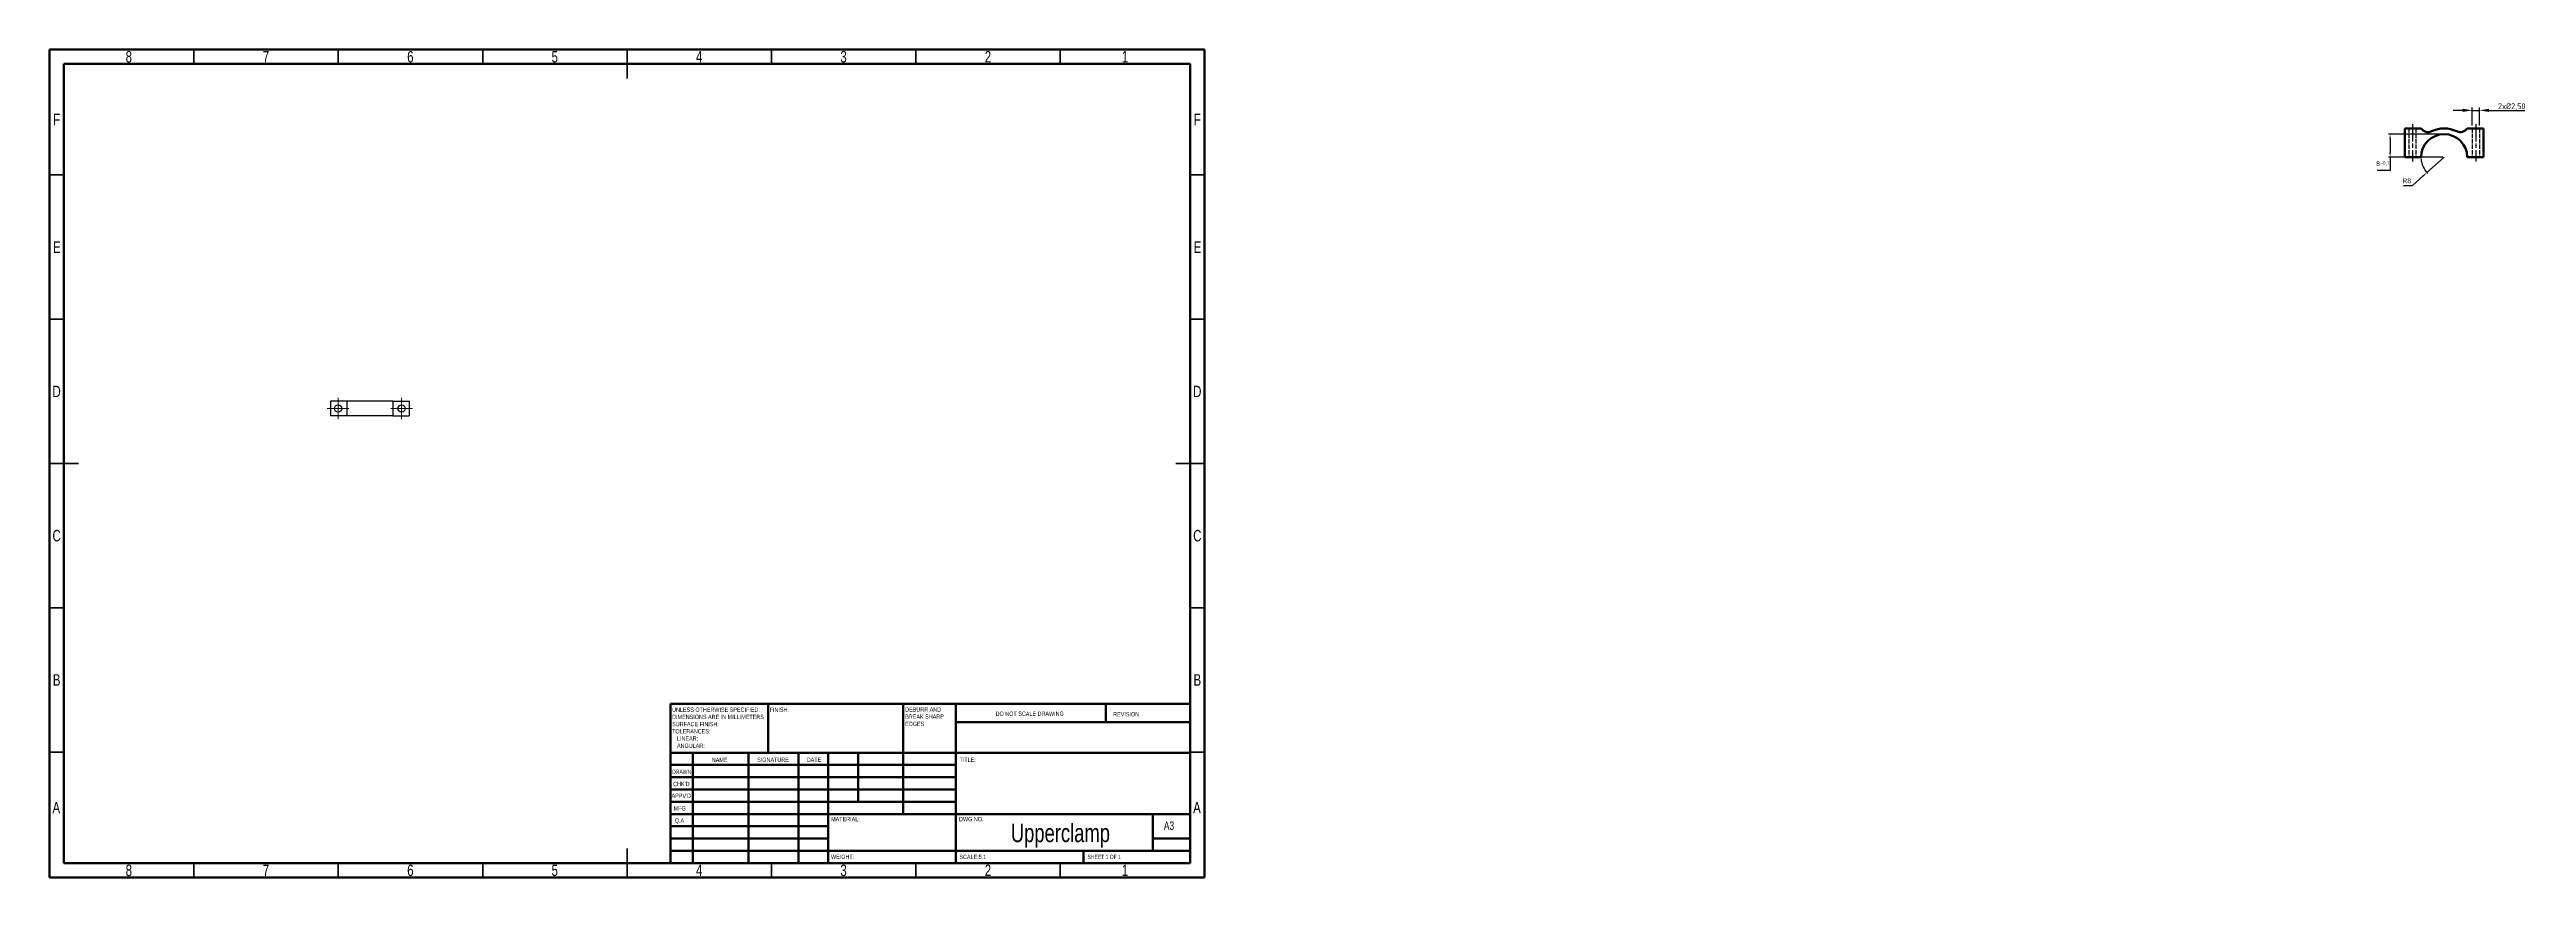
# Model space of a CAD drawing. Header units: millimetres. Extents: x 15 to 873, y 5 to 292.
import ezdxf

# ---------------------------------------------------------------- set-up
doc = ezdxf.new("R2010")
doc.units = ezdxf.units.MM
doc.header["$LTSCALE"] = 0.5
doc.header["$PDSIZE"] = -1
doc.linetypes.add('AM_ISO02W050x2', pattern=[3.75, 3, -0.75])
doc.linetypes.add('AM_ISO08W050', pattern=[18, 12, -1.5, 3, -1.5])
for name, color, linetype, lineweight in [('AM_5', 3, 'Continuous', 25), ('AM_7', 4, 'AM_ISO08W050', 25), ('Net05', 7, 'Continuous', 50), ('Netdut', 6, 'AM_ISO02W050x2', 30)]:
    doc.layers.add(name, color=color, linetype=linetype, lineweight=lineweight)
doc.styles.add('SLDTEXTSTYLE0', font='TXT', dxfattribs={"width": 0.75})
doc.styles.add('SLDTEXTSTYLE1', font='TXT', dxfattribs={"width": 0.686449})
doc.styles.add('SLDTEXTSTYLE2', font='TXT', dxfattribs={"width": 0.6875})
doc.styles.get("Standard").update_dxf_attribs({"font": 'tcvn+7284-2003r.ttf'})
doc.dimstyles.new('ISO-25$0', dxfattribs={"dimtxt": 2.5, "dimasz": 2.5, "dimexe": 1.25, "dimexo": 0.625, "dimtad": 1, "dimtxsty": 'Standard', "dimcen": 2.5, "dimadec": 0, "dimazin": 0, "dimtfac": 1, "dimtmove": 0, "dimatfit": 3, "dimfxl": 1, "dimarcsym": 0})
doc.dimstyles.new('ISO-25$4', dxfattribs={"dimtxt": 2.5, "dimasz": 2.5, "dimexe": 1.25, "dimexo": 0.625, "dimtad": 1, "dimtxsty": 'Standard', "dimcen": 2.5, "dimadec": 0, "dimazin": 0, "dimtfac": 1, "dimtmove": 0, "dimatfit": 3, "dimfxl": 1, "dimarcsym": 0})

# ---------------------------------------------------------------- blocks, each defined once
blk = doc.blocks.new('SW_CENTERMARKSYMBOL_0')
at = {"color": 0, "linetype": 'Continuous', "lineweight": 18}
for p, q in [((-2.5, 0), (-3.75, 0)), ((0, 0), (-2.5, 0)), ((0, 2.5), (0, 3.75)), ((0, 0), (0, 2.5)), ((0, 0), (0, -2.5)), ((0, 0), (2.5, 0)), ((2.5, 0), (3.75, 0)), ((0, -2.5), (0, -3.75))]:
    blk.add_line(p, q, dxfattribs=at)
blk = doc.blocks.new('SW_CENTERMARKSYMBOL_1')
at = {"color": 0, "linetype": 'Continuous', "lineweight": 18}
for p, q in [((-2.5, 0), (-3.75, 0)), ((0, 0), (-2.5, 0)), ((0, 2.5), (0, 3.75)), ((0, 0), (0, 2.5)), ((0, 0), (0, -2.5)), ((0, 0), (2.5, 0)), ((2.5, 0), (3.75, 0)), ((0, -2.5), (0, -3.75))]:
    blk.add_line(p, q, dxfattribs=at)
blk = doc.blocks.new('*D7')
at = {"layer": 'AM_5', "color": 0, "lineweight": -2, "transparency": 16777216}
for p, q in [((850.67, 270.91), (847.37, 270.91)), ((853.97, 265.64), (853.97, 271.91)), ((853.97, 270.91), (856.47, 270.91)), ((856.47, 265.64), (856.47, 271.91)), ((859.77, 270.91), (872.18, 270.91))]:
    blk.add_line(p, q, dxfattribs=at)
at = {"layer": 'AM_5', "color": 0, "transparency": 16777216}
for points in [[(850.67, 271.46), (850.67, 270.36), (853.97, 270.91)], [(859.77, 271.46), (859.77, 270.36), (856.47, 270.91)]]:
    blk.add_solid(points, dxfattribs=at)
at = {"layer": 'Defpoints', "color": 0, "transparency": 16777216}
for p in [(856.47, 270.91), (853.97, 264.64), (856.47, 264.64)]:
    blk.add_point(p, dxfattribs=at)
at = {"layer": 'AM_5', "color": 0, "transparency": 16777216, "insert": (867.63, 272.11), "char_height": 2, "attachment_point": 5}
blk.add_mtext('2x%%C2,50', dxfattribs=at)
blk = doc.blocks.new('*D8')
at = {"layer": 'AM_5', "color": 0, "lineweight": -2, "transparency": 16777216}
for p, q in [((844.22, 254.64), (838.24, 249.33)), ((830.17, 244.86), (833.21, 244.86)), ((833.21, 244.86), (837.01, 248.24))]:
    blk.add_line(p, q, dxfattribs=at)
blk.add_arc((844.22, 254.64), 8, 183.58099, 225.17336, dxfattribs=at)
at = {"layer": 'AM_5', "color": 0, "transparency": 16777216}
blk.add_solid([(836.82, 248.44), (837.19, 248.03), (838.24, 249.33)], dxfattribs=at)
at = {"layer": 'Defpoints', "color": 0, "transparency": 16777216}
for p in [(838.24, 249.33), (844.22, 254.64)]:
    blk.add_point(p, dxfattribs=at)
at = {"layer": 'AM_5', "color": 0, "transparency": 16777216, "insert": (831.31, 246.5), "char_height": 1.75, "attachment_point": 5}
blk.add_mtext('R8', dxfattribs=at)
blk = doc.blocks.new('*D10')
at = {"layer": 'AM_5', "color": 0, "lineweight": -2, "transparency": 16777216}
for p, q in [((843.72, 262.64), (825, 262.64)), ((825.5, 260.99), (825.5, 256.29)), ((825.5, 250.09), (821.01, 250.09)), ((843.72, 254.64), (825, 254.64)), ((825.5, 254.64), (825.5, 250.09))]:
    blk.add_line(p, q, dxfattribs=at)
at = {"layer": 'AM_5', "color": 0, "transparency": 16777216}
for points in [[(825.22, 260.99), (825.77, 260.99), (825.5, 262.64)], [(825.22, 256.29), (825.77, 256.29), (825.5, 254.64)]]:
    blk.add_solid(points, dxfattribs=at)
at = {"layer": 'Defpoints', "color": 0, "transparency": 16777216}
for p in [(844.22, 262.64), (825.5, 254.64), (844.22, 254.64)]:
    blk.add_point(p, dxfattribs=at)
at = {"layer": 'AM_5', "color": 0, "transparency": 16777216, "insert": (822.87, 252.29), "char_height": 1.75, "attachment_point": 5}
blk.add_mtext('8{}{\\A0;{\\H1.5x;}{\\A2;\\H0.71x;\\C3;-0,1}}', dxfattribs=at)

msp = doc.modelspace()

# ---------------------------------------------------------------- linework, layer by layer
at = {"color": 7, "linetype": 'Continuous', "lineweight": 70}
for p, q in [((15, 5), (15, 292)), ((15, 292), (415, 292)), ((415, 292), (415, 5)), ((20, 10), (20, 287)), ((20, 287), (410, 287)), ((410, 287), (410, 10)), ((410, 10), (20, 10)), ((415, 5), (15, 5))]:
    msp.add_line(p, q, dxfattribs=at)
at = {"color": 7, "linetype": 'Continuous', "lineweight": 35}
for p, q in [((65, 287), (65, 292)), ((115, 287), (115, 292)), ((165, 287), (165, 292)), ((215, 292), (215, 282)), ((215, 287), (215, 292)), ((265, 287), (265, 292)), ((315, 287), (315, 292)), ((365, 287), (365, 292)), ((20, 248.5), (15, 248.5)), ((410, 248.5), (415, 248.5)), ((20, 198.5), (15, 198.5)), ((410, 198.5), (415, 198.5)), ((15, 148.5), (25, 148.5)), ((20, 148.5), (15, 148.5)), ((415, 148.5), (405, 148.5)), ((410, 148.5), (415, 148.5)), ((20, 98.5), (15, 98.5)), ((410, 98.5), (415, 98.5)), ((20, 48.5), (15, 48.5)), ((410, 48.5), (415, 48.5)), ((65, 10), (65, 5)), ((115, 10), (115, 5)), ((165, 10), (165, 5)), ((215, 5), (215, 15)), ((215, 10), (215, 5)), ((265, 10), (265, 5)), ((315, 10), (315, 5)), ((365, 10), (365, 5))]:
    msp.add_line(p, q, dxfattribs=at)
at = {"color": 7, "linetype": 'Continuous', "lineweight": 25}
for p, q in [((112.326, 170.061), (112.326, 165.061)), ((117.926, 170.061), (112.326, 170.061)), ((117.926, 165.061), (112.326, 165.061)), ((117.926, 170.061), (117.926, 165.061)), ((133.926, 170.061), (117.926, 170.061)), ((133.926, 165.061), (117.926, 165.061)), ((133.926, 170.061), (133.926, 165.061)), ((133.926, 170.061), (139.526, 170.061)), ((133.926, 165.061), (139.526, 165.061)), ((139.526, 170.061), (139.526, 165.061))]:
    msp.add_line(p, q, dxfattribs=at)
at = {"color": 7, "linetype": 'Continuous', "lineweight": 50}
for p, q in [((230, 65.25), (410, 65.25)), ((230, 65.25), (230, 10)), ((263.8, 48.25), (263.8, 65.25)), ((310.6, 65.25), (310.6, 27)), ((328.8, 65.25), (328.8, 10)), ((380.8, 58.875), (380.8, 65.25)), ((410, 58.875), (328.8, 58.875)), ((410, 48.25), (230, 48.25)), ((328.8, 44), (230, 44)), ((237.8, 48.25), (237.8, 10)), ((256.991, 48.25), (256.991, 10)), ((274.399, 48.25), (274.399, 10)), ((284.6, 10), (284.6, 48.25)), ((295, 31.25), (295, 48.25)), ((328.8, 39.75), (230, 39.75)), ((328.8, 35.5), (230, 35.5)), ((328.8, 31.25), (230, 31.25)), ((284.6, 27), (230, 27)), ((284.6, 27), (410, 27)), ((397, 14.25), (397, 27)), ((284.6, 22.75), (230, 22.75)), ((284.6, 18.5), (230, 18.5)), ((410, 18.5), (397, 18.5)), ((230, 14.25), (410, 14.25)), ((373, 10), (373, 14.25))]:
    msp.add_line(p, q, dxfattribs=at)
at = {"color": 7, "linetype": 'Continuous', "lineweight": 25}
for centre in [(114.927, 167.561), (136.927, 167.561)]:
    msp.add_circle(centre, 1.25, dxfattribs=at)
at = {"layer": 'AM_7'}
for p, q in [((833.224, 266.143), (833.224, 253.143)), ((855.222, 266.143), (855.222, 253.143))]:
    msp.add_line(p, q, dxfattribs=at)
at = {"layer": 'Net05'}
for p, q in [((830.623, 254.643), (830.623, 264.643)), ((830.623, 264.643), (836.219, 264.643)), ((857.823, 264.643), (852.232, 264.643)), ((857.823, 254.643), (857.823, 264.643)), ((836.223, 254.643), (830.623, 254.643)), ((852.223, 254.643), (857.823, 254.643))]:
    msp.add_line(p, q, dxfattribs=at)
for centre, radius, start, end in [((838.626, 266.274), 2.908, 214.129233, 295.694923), ((844.223, 254.643), 8, 0, 180), ((844.223, 254.643), 10, 64.291481, 115.694923), ((849.823, 266.274), 2.909, 244.291481, 325.890445)]:
    msp.add_arc(centre, radius, start, end, dxfattribs=at)
at = {"layer": 'Netdut'}
for p, q in [((831.974, 264.643), (831.974, 254.643)), ((834.474, 264.643), (834.474, 254.643)), ((853.972, 264.643), (853.972, 254.643)), ((856.472, 264.643), (856.472, 254.643))]:
    msp.add_line(p, q, dxfattribs=at)

# ---------------------------------------------------------------- block references
at = {"color": 7, "linetype": 'Continuous', "lineweight": 0}
for name, p in [('SW_CENTERMARKSYMBOL_0', (114.927, 167.561)), ('SW_CENTERMARKSYMBOL_1', (136.927, 167.561))]:
    msp.add_blockref(name, p, dxfattribs=at)

# ---------------------------------------------------------------- texts
for s, insert, char_height, attachment_point, style in [('8', (42.46, 291.47), 3.969, 2, 'SLDTEXTSTYLE0'), ('7', (89.96, 291.47), 3.969, 2, 'SLDTEXTSTYLE0'), ('6', (139.96, 291.47), 3.969, 2, 'SLDTEXTSTYLE0'), ('5', (189.96, 291.47), 3.969, 2, 'SLDTEXTSTYLE0'), ('4', (239.96, 291.47), 3.969, 2, 'SLDTEXTSTYLE0'), ('3', (289.96, 291.47), 3.969, 2, 'SLDTEXTSTYLE0'), ('2', (339.96, 291.47), 3.969, 2, 'SLDTEXTSTYLE0'), ('1', (387.46, 291.47), 3.969, 2, 'SLDTEXTSTYLE0'), ('F', (17.458, 269.72), 3.969, 2, 'SLDTEXTSTYLE0'), ('F', (412.458, 269.72), 3.969, 2, 'SLDTEXTSTYLE0'), ('E', (17.508, 225.47), 3.969, 2, 'SLDTEXTSTYLE0'), ('E', (412.508, 225.47), 3.969, 2, 'SLDTEXTSTYLE0'), ('D', (17.453, 175.47), 3.969, 2, 'SLDTEXTSTYLE0'), ('D', (412.453, 175.47), 3.969, 2, 'SLDTEXTSTYLE0'), ('C', (17.459, 125.47), 3.969, 2, 'SLDTEXTSTYLE0'), ('C', (412.459, 125.47), 3.969, 2, 'SLDTEXTSTYLE0'), ('B', (17.471, 75.47), 3.969, 2, 'SLDTEXTSTYLE0'), ('B', (412.471, 75.47), 3.969, 2, 'SLDTEXTSTYLE0'), ('UNLESS OTHERWISE SPECIFIED:', (230.594, 63.921), 1.5, 1, 'SLDTEXTSTYLE0'), ('DIMENSIONS ARE IN MILLIMETERS', (230.594, 61.421), 1.5, 1, 'SLDTEXTSTYLE0'), ('FINISH:', (264.371, 63.919), 1.5, 1, 'SLDTEXTSTYLE0'), ('DEBURR AND', (311.309, 64.003), 1.5, 1, 'SLDTEXTSTYLE0'), ('BREAK SHARP', (311.309, 61.503), 1.5, 1, 'SLDTEXTSTYLE0'), ('DO NOT SCALE DRAWING', (342.615, 62.533), 1.5, 1, 'SLDTEXTSTYLE0'), ('REVISION', (383.328, 62.335), 1.5, 1, 'SLDTEXTSTYLE0'), ('TOLERANCES:', (230.594, 56.421), 1.5, 1, 'SLDTEXTSTYLE0'), ('SURFACE FINISH:', (230.594, 58.921), 1.5, 1, 'SLDTEXTSTYLE0'), ('LINEAR:', (232.281, 53.921), 1.5, 1, 'SLDTEXTSTYLE0'), ('EDGES', (311.309, 59.003), 1.5, 1, 'SLDTEXTSTYLE0'), ('ANGULAR:', (232.281, 51.421), 1.5, 1, 'SLDTEXTSTYLE0'), ('NAME', (244.322, 46.501), 1.5, 1, 'SLDTEXTSTYLE0'), ('SIGNATURE', (260.034, 46.562), 1.5, 1, 'SLDTEXTSTYLE0'), ('DATE', (277.215, 46.576), 1.5, 1, 'SLDTEXTSTYLE0'), ('TITLE:', (330.09, 46.576), 1.5, 1, 'SLDTEXTSTYLE0'), ('DRAWN', (230.643, 42.385), 1.5, 1, 'SLDTEXTSTYLE1'), ("CHK'D", (230.939, 38.162), 1.5, 1, 'SLDTEXTSTYLE0'), ('A', (17.34, 31.22), 3.969, 2, 'SLDTEXTSTYLE0'), ("APPV'D", (230.402, 34.066), 1.5, 1, 'SLDTEXTSTYLE0'), ('MFG', (231.124, 29.716), 1.5, 1, 'SLDTEXTSTYLE0'), ('MATERIAL:', (285.646, 25.986), 1.5, 1, 'SLDTEXTSTYLE0'), ('DWG NO.', (329.953, 25.986), 1.5, 1, 'SLDTEXTSTYLE0'), ('A', (412.34, 31.22), 3.969, 2, 'SLDTEXTSTYLE0'), ('Q.A', (231.509, 25.505), 1.5, 1, 'SLDTEXTSTYLE0'), ('Upperclamp', (365.047, 23.607), 6.35, 2, 'SLDTEXTSTYLE0'), ('A3', (400.871, 24.406), 2.9104, 1, 'SLDTEXTSTYLE0'), ('8', (42.46, 9.47), 3.969, 2, 'SLDTEXTSTYLE0'), ('7', (89.96, 9.47), 3.969, 2, 'SLDTEXTSTYLE0'), ('6', (139.96, 9.47), 3.969, 2, 'SLDTEXTSTYLE0'), ('5', (189.96, 9.47), 3.969, 2, 'SLDTEXTSTYLE0'), ('4', (239.96, 9.47), 3.969, 2, 'SLDTEXTSTYLE0'), ('WEIGHT:', (285.618, 12.949), 1.4986, 1, 'SLDTEXTSTYLE0'), ('3', (289.96, 9.47), 3.969, 2, 'SLDTEXTSTYLE0'), ('SCALE:5:1', (330.074, 12.9), 1.5, 1, 'SLDTEXTSTYLE0'), ('2', (339.96, 9.47), 3.969, 2, 'SLDTEXTSTYLE0'), ('SHEET 1 OF 1', (374.478, 12.9), 1.5, 1, 'SLDTEXTSTYLE2'), ('1', (387.46, 9.47), 3.969, 2, 'SLDTEXTSTYLE0')]:
    msp.add_mtext(s, dxfattribs=dict(at, insert=insert, char_height=char_height, attachment_point=attachment_point, style=style))

# ---------------------------------------------------------------- dimensions: what is measured, and where the dimension line sits
at = {"layer": 'AM_5'}
dim = msp.add_linear_dim(base=(856.472, 270.914), p1=(853.972, 264.643), p2=(856.472, 264.643), dimstyle='ISO-25$0', override={"dimtxt": 2, "dimasz": 3.302, "dimexe": 1, "dimexo": 1, "dimgap": 0, "dimtih": 1, "dimtoh": 1, "dimzin": 1, "dimpost": '2x%%C<>', "dimadec": 2, "dimtzin": 1}, dxfattribs=at)
dim.commit()
dim.dimension.update_dxf_attribs({"geometry": '*D7', "text_midpoint": (867.626, 272.114)})
dim = msp.add_linear_dim(base=(825.496, 254.643), p1=(844.223, 262.643), p2=(844.223, 254.643), angle=90, text='<>{}{\\A0;{\\H1.5x;}{\\A2;\\H0.71x;\\C3;-0,1}}', dimstyle='ISO-25$0', override={"dimscale": 0.5, "dimtxt": 3.5, "dimasz": 3.302, "dimexe": 1, "dimexo": 1, "dimgap": 1.524, "dimtih": 1, "dimtoh": 1, "dimdec": 0, "dimzin": 1, "dimadec": 2, "dimtp": 0, "dimtm": 0.1, "dimtdec": 1, "dimtzin": 1}, dxfattribs=at)
dim.commit()
dim.dimension.update_dxf_attribs({"geometry": '*D10', "text_midpoint": (822.873, 250.094), "dimtype": 160})
dim = msp.add_radius_dim(center=(844.223, 254.643), mpoint=(838.24, 249.332), dimstyle='ISO-25$4', override={"dimscale": 0.5, "dimtxt": 3.5, "dimasz": 3.302, "dimexe": 1, "dimexo": 1, "dimgap": 1.524, "dimtih": 1, "dimtoh": 1, "dimdec": 0, "dimzin": 1, "dimadec": 2, "dimtzin": 1}, dxfattribs=at)
dim.commit()
dim.dimension.update_dxf_attribs({"geometry": '*D8', "text_midpoint": (831.307, 244.865), "dimtype": 164})

doc.saveas('drawing.dxf')
